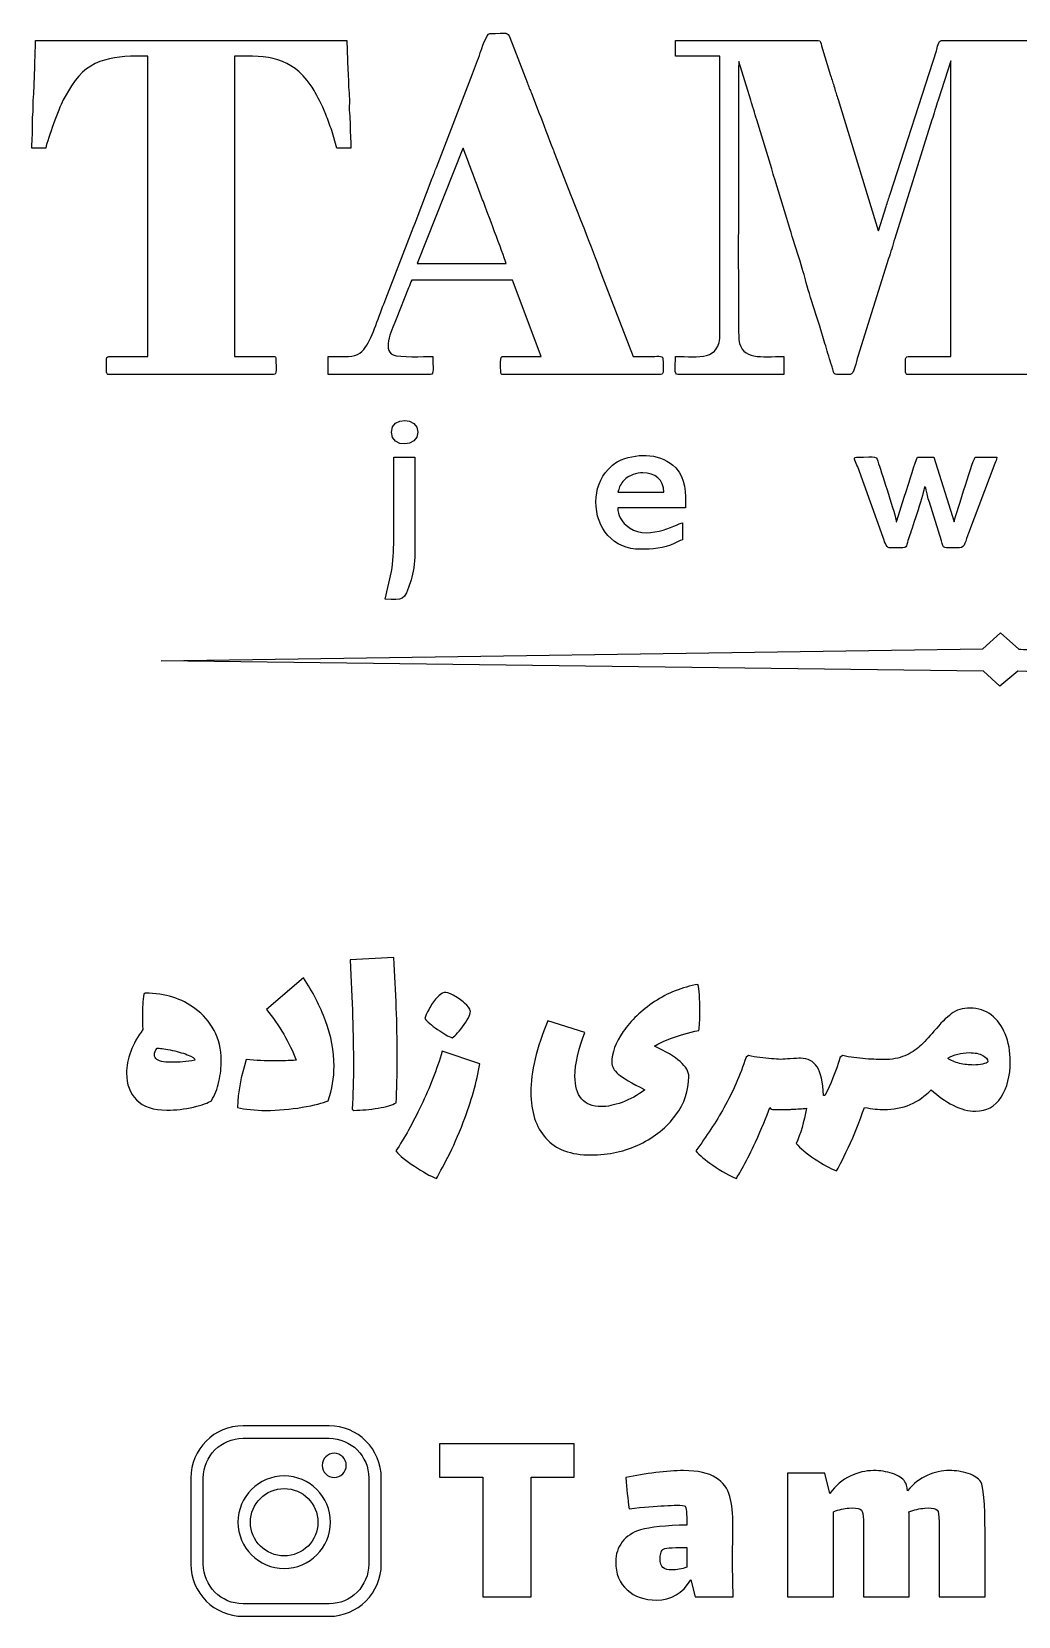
# Model space of a CAD drawing. Header units: millimetres. Extents: x -57 to 58, y -40 to 40.
# Drawn here: x -56.01 to -31.95, y -39.43 to -0.79 of the extents above; entities that cross this region are included whole.
import ezdxf

# ---------------------------------------------------------------- set-up
doc = ezdxf.new("R2010")
doc.units = ezdxf.units.MM
doc.header["$MEASUREMENT"] = 0
doc.layers.add('Layer 1', color=7, linetype='Continuous')

msp = doc.modelspace()

# ---------------------------------------------------------------- linework, layer by layer
at = {"layer": 'Layer 1', "color": 250}
for points, knots in [([(-56.0108, -3.6281), (-56.0108, -3.6281), (-55.6682, -3.6281), (-55.6682, -3.6281), (-55.6098, -3.3777), (-55.3605, -2.6887), (-55.2433, -2.4543), (-55.2433, -2.4543), (-55.0392, -2.1065), (-55.0392, -2.1065), (-54.5923, -1.4018), (-53.9628, -1.3823), (-53.1749, -1.3823), (-53.1749, -1.3823), (-53.1749, -8.7098), (-53.1749, -8.7098), (-53.1749, -8.7098), (-54.1266, -8.7098), (-54.1266, -8.7098), (-54.219, -8.7098), (-54.1837, -8.8483), (-54.1837, -9.0905), (-54.1837, -9.1343), (-54.1704, -9.1476), (-54.1266, -9.1476), (-54.1266, -9.1476), (-50.1107, -9.1476), (-50.1107, -9.1476), (-50.0183, -9.1476), (-50.0536, -9.0091), (-50.0536, -8.7669), (-50.0536, -8.7231), (-50.0669, -8.7098), (-50.1107, -8.7098), (-50.1107, -8.7098), (-51.0623, -8.7098), (-51.0623, -8.7098), (-51.0623, -8.7098), (-51.0623, -1.3823), (-51.0623, -1.3823), (-50.2247, -1.3823), (-49.7068, -1.3859), (-49.1972, -2.1056), (-49.1589, -2.1597), (-49.1294, -2.2034), (-49.0956, -2.2704), (-48.9772, -2.5051), (-48.9566, -2.5077), (-48.8355, -2.8098), (-48.7848, -2.9364), (-48.7424, -3.063), (-48.6911, -3.1982), (-48.6911, -3.1982), (-48.5691, -3.6281), (-48.5691, -3.6281), (-48.5691, -3.6281), (-48.2265, -3.6281), (-48.2265, -3.6281), (-48.2265, -3.3982), (-48.2466, -3.2357), (-48.2454, -3), (-48.2447, -2.8665), (-48.2639, -2.8099), (-48.2653, -2.6963), (-48.2667, -2.5851), (-48.2585, -2.4625), (-48.2645, -2.3529), (-48.27, -2.2505), (-48.284, -2.1791), (-48.2836, -2.0485), (-48.2832, -1.9139), (-48.2929, -1.8302), (-48.3016, -1.7239), (-48.3016, -1.7239), (-48.3217, -1.0017), (-48.3217, -1.0017), (-48.3217, -1.0017), (-55.9156, -1.0017), (-55.9156, -1.0017), (-55.9156, -1.2401), (-55.9361, -1.4301), (-55.9345, -1.6489), (-55.9345, -1.6489), (-55.9617, -2.3069), (-55.9617, -2.3069), (-55.9777, -2.4128), (-55.9731, -2.5243), (-55.9727, -2.6385), (-55.9721, -2.7768), (-55.9911, -2.8455), (-55.9925, -2.9613), (-55.9939, -3.0746), (-55.9877, -3.1924), (-55.9911, -3.3052), (-55.9944, -3.4144), (-56.0108, -3.492), (-56.0108, -3.6281)], [0, 0, 0, 0, 0.03125, 0.03125, 0.03125, 0.0625, 0.0625, 0.0625, 0.09375, 0.09375, 0.09375, 0.125, 0.125, 0.125, 0.15625, 0.15625, 0.15625, 0.1875, 0.1875, 0.1875, 0.21875, 0.21875, 0.21875, 0.25, 0.25, 0.25, 0.28125, 0.28125, 0.28125, 0.3125, 0.3125, 0.3125, 0.34375, 0.34375, 0.34375, 0.375, 0.375, 0.375, 0.40625, 0.40625, 0.40625, 0.4375, 0.4375, 0.4375, 0.46875, 0.46875, 0.46875, 0.5, 0.5, 0.5, 0.53125, 0.53125, 0.53125, 0.5625, 0.5625, 0.5625, 0.59375, 0.59375, 0.59375, 0.625, 0.625, 0.625, 0.65625, 0.65625, 0.65625, 0.6875, 0.6875, 0.6875, 0.71875, 0.71875, 0.71875, 0.75, 0.75, 0.75, 0.78125, 0.78125, 0.78125, 0.8125, 0.8125, 0.8125, 0.84375, 0.84375, 0.84375, 0.875, 0.875, 0.875, 0.90625, 0.90625, 0.90625, 0.9375, 0.9375, 0.9375, 0.96875, 0.96875, 0.96875, 1, 1, 1, 1]), ([(-48.2836, -8.7098), (-48.2836, -8.7098), (-48.7784, -8.7098), (-48.7784, -8.7098), (-48.7784, -8.7098), (-48.7784, -9.1476), (-48.7784, -9.1476), (-48.7784, -9.1476), (-46.2852, -9.1476), (-46.2852, -9.1476), (-46.1885, -9.1476), (-46.2281, -8.9727), (-46.2281, -8.7098), (-46.4524, -8.7098), (-47.0348, -8.7385), (-47.1964, -8.6694), (-47.4802, -8.5483), (-47.19, -7.9823), (-47.1201, -7.7988), (-47.1201, -7.7988), (-46.8179, -7.0352), (-46.8179, -7.0352), (-46.7917, -6.9687), (-46.7746, -6.9062), (-46.742, -6.8446), (-46.742, -6.8446), (-44.2868, -6.8446), (-44.2868, -6.8446), (-44.2868, -6.8446), (-43.5826, -8.7098), (-43.5826, -8.7098), (-43.5826, -8.7098), (-44.3631, -8.7097), (-44.3631, -8.7097), (-44.6122, -8.7073), (-44.5723, -8.6477), (-44.5723, -9.0905), (-44.5723, -9.1343), (-44.559, -9.1476), (-44.5152, -9.1476), (-44.5152, -9.1476), (-40.6706, -9.1476), (-40.6706, -9.1476), (-40.5782, -9.1476), (-40.6135, -9.0091), (-40.6135, -8.7669), (-40.6135, -8.6761), (-40.7678, -8.7098), (-40.9371, -8.7098), (-41.0703, -8.7098), (-41.2035, -8.7098), (-41.3368, -8.7098), (-41.3368, -8.7098), (-42.1055, -6.7379), (-42.1055, -6.7379), (-42.2681, -6.2658), (-42.6768, -5.2415), (-42.8705, -4.7623), (-42.8705, -4.7623), (-43.2509, -3.7723), (-43.2509, -3.7723), (-43.2705, -3.721), (-43.2784, -3.6905), (-43.2974, -3.6475), (-43.4051, -3.4042), (-43.5331, -3.0044), (-43.6332, -2.7843), (-43.6332, -2.7843), (-43.8226, -2.2884), (-43.8226, -2.2884), (-43.8437, -2.2271), (-43.8509, -2.2217), (-43.8736, -2.1682), (-43.8928, -2.1234), (-43.901, -2.0898), (-43.9177, -2.041), (-43.9177, -2.041), (-44.3502, -0.9319), (-44.3502, -0.9319), (-44.3995, -0.7887), (-44.4052, -0.8304), (-44.8387, -0.8304), (-44.9138, -0.8304), (-45.0422, -1.2273), (-45.0695, -1.3038), (-45.1303, -1.4738), (-45.195, -1.6399), (-45.2631, -1.8144), (-45.2631, -1.8144), (-46.1394, -4.0975), (-46.1394, -4.0975), (-46.1807, -4.1887), (-46.1992, -4.2667), (-46.2407, -4.3578), (-46.2407, -4.3578), (-46.6348, -5.3912), (-46.6348, -5.3912), (-46.6666, -5.4861), (-46.6966, -5.5442), (-46.7301, -5.6385), (-46.7301, -5.6385), (-47.3697, -7.3017), (-47.3697, -7.3017), (-47.5135, -7.6268), (-47.6559, -8.1283), (-47.8374, -8.4328), (-47.9291, -8.5868), (-48.0484, -8.7098), (-48.2836, -8.7098)], [0, 0, 0, 0, 0.0277778, 0.0277778, 0.0277778, 0.0555556, 0.0555556, 0.0555556, 0.0833333, 0.0833333, 0.0833333, 0.1111111, 0.1111111, 0.1111111, 0.1388889, 0.1388889, 0.1388889, 0.1666667, 0.1666667, 0.1666667, 0.1944444, 0.1944444, 0.1944444, 0.2222222, 0.2222222, 0.2222222, 0.25, 0.25, 0.25, 0.2777778, 0.2777778, 0.2777778, 0.3055556, 0.3055556, 0.3055556, 0.3333333, 0.3333333, 0.3333333, 0.3611111, 0.3611111, 0.3611111, 0.3888889, 0.3888889, 0.3888889, 0.4166667, 0.4166667, 0.4166667, 0.4444444, 0.4444444, 0.4444444, 0.4722222, 0.4722222, 0.4722222, 0.5, 0.5, 0.5, 0.5277778, 0.5277778, 0.5277778, 0.5555556, 0.5555556, 0.5555556, 0.5833333, 0.5833333, 0.5833333, 0.6111111, 0.6111111, 0.6111111, 0.6388889, 0.6388889, 0.6388889, 0.6666667, 0.6666667, 0.6666667, 0.6944444, 0.6944444, 0.6944444, 0.7222222, 0.7222222, 0.7222222, 0.75, 0.75, 0.75, 0.7777778, 0.7777778, 0.7777778, 0.8055556, 0.8055556, 0.8055556, 0.8333333, 0.8333333, 0.8333333, 0.8611111, 0.8611111, 0.8611111, 0.8888889, 0.8888889, 0.8888889, 0.9166667, 0.9166667, 0.9166667, 0.9444444, 0.9444444, 0.9444444, 0.9722222, 0.9722222, 0.9722222, 1, 1, 1, 1]), ([(-40.309, -1.3823), (-40.309, -1.3823), (-39.2241, -1.3823), (-39.2241, -1.3823), (-39.2241, -1.3823), (-39.2241, -8.1579), (-39.2241, -8.1579), (-39.2241, -8.8202), (-39.7327, -8.7098), (-40.309, -8.7098), (-40.309, -8.9727), (-40.3486, -9.1476), (-40.2519, -9.1476), (-40.2519, -9.1476), (-37.6635, -9.1476), (-37.6635, -9.1476), (-37.6635, -9.1476), (-37.6635, -8.7098), (-37.6635, -8.7098), (-38.2199, -8.7098), (-38.6911, -8.804), (-38.7631, -8.3058), (-38.7889, -8.1271), (-38.7674, -1.8567), (-38.7674, -1.5156), (-38.7674, -1.5156), (-38.4739, -2.4592), (-38.4739, -2.4592), (-38.4484, -2.5483), (-38.4268, -2.6007), (-38.4016, -2.6914), (-38.3794, -2.7713), (-38.3546, -2.8535), (-38.3244, -2.9378), (-38.3244, -2.9378), (-37.9603, -4.1343), (-37.9603, -4.1343), (-37.937, -4.229), (-37.9184, -4.2988), (-37.8863, -4.3838), (-37.8863, -4.3838), (-37.5943, -5.3479), (-37.5943, -5.3479), (-37.4844, -5.7199), (-37.2325, -6.4698), (-37.1574, -6.7762), (-37.0776, -7.1017), (-36.8262, -7.8217), (-36.716, -8.2191), (-36.691, -8.3095), (-36.6713, -8.3632), (-36.6427, -8.4503), (-36.613, -8.5405), (-36.6014, -8.6126), (-36.5717, -8.7029), (-36.5431, -8.79), (-36.5234, -8.8437), (-36.4984, -8.934), (-36.4883, -8.9707), (-36.478, -9.011), (-36.4658, -9.0537), (-36.4286, -9.1832), (-36.4263, -9.1476), (-36.0458, -9.1476), (-35.961, -9.1476), (-35.899, -8.8294), (-35.858, -8.7073), (-35.858, -8.7073), (-35.1091, -6.3158), (-35.1091, -6.3158), (-35.0887, -6.2419), (-35.061, -6.1651), (-35.0345, -6.0859), (-35.0089, -6.0097), (-34.9859, -5.9182), (-34.961, -5.8358), (-34.961, -5.8358), (-34.053, -2.9373), (-34.053, -2.9373), (-34.0209, -2.8566), (-34.0046, -2.796), (-33.9795, -2.7063), (-33.9508, -2.604), (-33.9314, -2.5602), (-33.9017, -2.4606), (-33.9017, -2.4606), (-33.5906, -1.4965), (-33.5906, -1.4965), (-33.5906, -1.4965), (-33.5906, -8.7098), (-33.5906, -8.7098), (-33.5906, -8.7098), (-34.6374, -8.7098), (-34.6374, -8.7098), (-34.7297, -8.7098), (-34.6944, -8.8483), (-34.6944, -9.0905), (-34.6944, -9.1343), (-34.6812, -9.1476), (-34.6374, -9.1476), (-34.6374, -9.1476), (-30.6025, -9.1476), (-30.6025, -9.1476), (-30.5101, -9.1476), (-30.5454, -9.0091), (-30.5454, -8.7669), (-30.5454, -8.7231), (-30.5586, -8.7098), (-30.6025, -8.7098), (-30.6025, -8.7098), (-31.5731, -8.7098), (-31.5731, -8.7098), (-31.5731, -8.7098), (-31.5731, -1.3823), (-31.5731, -1.3823), (-31.5731, -1.3823), (-30.5263, -1.3823), (-30.5263, -1.3823), (-30.5263, -1.3823), (-30.5263, -1.0017), (-30.5263, -1.0017), (-30.5263, -1.0017), (-33.8189, -1.0017), (-33.8189, -1.0017), (-33.8988, -1.0017), (-33.918, -1.176), (-33.9448, -1.2565), (-33.9448, -1.2565), (-35.0725, -4.7536), (-35.0725, -4.7536), (-35.1076, -4.8581), (-35.1413, -4.9497), (-35.1701, -5.0557), (-35.1701, -5.0557), (-35.3606, -5.6456), (-35.3606, -5.6456), (-35.3632, -5.6418), (-35.3666, -5.6308), (-35.3676, -5.6336), (-35.3676, -5.6336), (-36.3434, -2.4413), (-36.3434, -2.4413), (-36.3755, -2.3325), (-36.4055, -2.2671), (-36.4341, -2.1513), (-36.4629, -2.0348), (-36.492, -1.9648), (-36.524, -1.8606), (-36.524, -1.8606), (-36.7473, -1.1323), (-36.7473, -1.1323), (-36.767, -1.0654), (-36.7581, -1.0017), (-36.8261, -1.0017), (-36.8261, -1.0017), (-40.309, -1.0017), (-40.309, -1.0017), (-40.309, -1.0017), (-40.309, -1.3823), (-40.309, -1.3823)], [0, 0, 0, 0, 0.0188679, 0.0188679, 0.0188679, 0.0377358, 0.0377358, 0.0377358, 0.0566038, 0.0566038, 0.0566038, 0.0754717, 0.0754717, 0.0754717, 0.0943396, 0.0943396, 0.0943396, 0.1132075, 0.1132075, 0.1132075, 0.1320755, 0.1320755, 0.1320755, 0.1509434, 0.1509434, 0.1509434, 0.1698113, 0.1698113, 0.1698113, 0.1886792, 0.1886792, 0.1886792, 0.2075472, 0.2075472, 0.2075472, 0.2264151, 0.2264151, 0.2264151, 0.245283, 0.245283, 0.245283, 0.2641509, 0.2641509, 0.2641509, 0.2830189, 0.2830189, 0.2830189, 0.3018868, 0.3018868, 0.3018868, 0.3207547, 0.3207547, 0.3207547, 0.3396226, 0.3396226, 0.3396226, 0.3584906, 0.3584906, 0.3584906, 0.3773585, 0.3773585, 0.3773585, 0.3962264, 0.3962264, 0.3962264, 0.4150943, 0.4150943, 0.4150943, 0.4339623, 0.4339623, 0.4339623, 0.4528302, 0.4528302, 0.4528302, 0.4716981, 0.4716981, 0.4716981, 0.490566, 0.490566, 0.490566, 0.509434, 0.509434, 0.509434, 0.5283019, 0.5283019, 0.5283019, 0.5471698, 0.5471698, 0.5471698, 0.5660377, 0.5660377, 0.5660377, 0.5849057, 0.5849057, 0.5849057, 0.6037736, 0.6037736, 0.6037736, 0.6226415, 0.6226415, 0.6226415, 0.6415094, 0.6415094, 0.6415094, 0.6603774, 0.6603774, 0.6603774, 0.6792453, 0.6792453, 0.6792453, 0.6981132, 0.6981132, 0.6981132, 0.7169811, 0.7169811, 0.7169811, 0.7358491, 0.7358491, 0.7358491, 0.754717, 0.754717, 0.754717, 0.7735849, 0.7735849, 0.7735849, 0.7924528, 0.7924528, 0.7924528, 0.8113208, 0.8113208, 0.8113208, 0.8301887, 0.8301887, 0.8301887, 0.8490566, 0.8490566, 0.8490566, 0.8679245, 0.8679245, 0.8679245, 0.8867925, 0.8867925, 0.8867925, 0.9056604, 0.9056604, 0.9056604, 0.9245283, 0.9245283, 0.9245283, 0.9433962, 0.9433962, 0.9433962, 0.9622642, 0.9622642, 0.9622642, 0.9811321, 0.9811321, 0.9811321, 1, 1, 1, 1]), ([(-45.4858, -3.6281), (-45.4858, -3.6281), (-45.3553, -3.9735), (-45.3553, -3.9735), (-45.308, -4.0905), (-45.2727, -4.1996), (-45.2247, -4.3187), (-45.1762, -4.439), (-45.1461, -4.5451), (-45.097, -4.6667), (-45.0707, -4.7317), (-45.0526, -4.7876), (-45.0293, -4.8464), (-45.0052, -4.9069), (-44.9833, -4.9551), (-44.9599, -5.0245), (-44.8867, -5.2422), (-44.446, -6.3617), (-44.4391, -6.445), (-44.4391, -6.445), (-46.6087, -6.445), (-46.6087, -6.445), (-46.6087, -6.445), (-45.4927, -3.6403), (-45.4927, -3.6403), (-45.4913, -3.6377), (-45.4885, -3.632), (-45.4858, -3.6281)], [0, 0, 0, 0, 0.1111111, 0.1111111, 0.1111111, 0.2222222, 0.2222222, 0.2222222, 0.3333333, 0.3333333, 0.3333333, 0.4444444, 0.4444444, 0.4444444, 0.5555556, 0.5555556, 0.5555556, 0.6666667, 0.6666667, 0.6666667, 0.7777778, 0.7777778, 0.7777778, 0.8888889, 0.8888889, 0.8888889, 1, 1, 1, 1]), ([(-47.2368, -10.5559), (-47.2368, -10.9546), (-46.5897, -10.9238), (-46.5897, -10.5559), (-46.5897, -10.1818), (-47.2368, -10.1662), (-47.2368, -10.5559)], [0, 0, 0, 0, 0.5, 0.5, 0.5, 1, 1, 1, 1]), ([(-47.1797, -13.1824), (-47.1797, -13.4419), (-47.1959, -13.7343), (-47.2311, -13.9495), (-47.2311, -13.9495), (-47.3891, -14.6289), (-47.3891, -14.6289), (-46.9473, -14.6289), (-46.9348, -14.7253), (-46.7585, -14.1556), (-46.709, -13.9957), (-46.6658, -13.7376), (-46.6658, -13.525), (-46.6658, -13.525), (-46.6658, -11.165), (-46.6658, -11.165), (-46.6658, -11.165), (-47.1797, -11.165), (-47.1797, -11.165), (-47.1797, -11.165), (-47.1797, -13.1824), (-47.1797, -13.1824)], [0, 0, 0, 0, 0.1428571, 0.1428571, 0.1428571, 0.2857143, 0.2857143, 0.2857143, 0.4285714, 0.4285714, 0.4285714, 0.5714286, 0.5714286, 0.5714286, 0.7142857, 0.7142857, 0.7142857, 0.8571429, 0.8571429, 0.8571429, 1, 1, 1, 1]), ([(-42.2503, -12.2498), (-42.2503, -12.9093), (-41.8251, -13.4108), (-41.1655, -13.4108), (-40.8802, -13.4108), (-40.5871, -13.3893), (-40.3377, -13.268), (-40.2704, -13.2353), (-40.2144, -13.2003), (-40.1377, -13.1824), (-40.1377, -13.1824), (-40.1377, -12.7637), (-40.1377, -12.7637), (-40.2916, -12.7996), (-41.0481, -13.2566), (-41.5228, -12.8166), (-41.616, -12.7302), (-41.7174, -12.5747), (-41.7174, -12.4021), (-41.7174, -12.4021), (-40.0616, -12.4021), (-40.0616, -12.4021), (-40.0616, -12.0409), (-40.0545, -11.684), (-40.3038, -11.4262), (-40.6469, -11.0715), (-41.193, -11.0503), (-41.6307, -11.2327), (-41.7862, -11.2975), (-41.8426, -11.3578), (-41.9506, -11.4647), (-42.1451, -11.6571), (-42.2503, -11.9684), (-42.2503, -12.2498)], [0, 0, 0, 0, 0.0909091, 0.0909091, 0.0909091, 0.1818182, 0.1818182, 0.1818182, 0.2727273, 0.2727273, 0.2727273, 0.3636364, 0.3636364, 0.3636364, 0.4545455, 0.4545455, 0.4545455, 0.5454545, 0.5454545, 0.5454545, 0.6363636, 0.6363636, 0.6363636, 0.7272727, 0.7272727, 0.7272727, 0.8181818, 0.8181818, 0.8181818, 0.9090909, 0.9090909, 0.9090909, 1, 1, 1, 1]), ([(-35.0941, -13.3728), (-34.6305, -13.3728), (-34.7003, -13.4013), (-34.6535, -13.2424), (-34.6361, -13.183), (-34.6152, -13.1253), (-34.5921, -13.0564), (-34.5329, -12.8801), (-34.2377, -12.0089), (-34.2377, -11.8882), (-34.1704, -11.9375), (-34.222, -11.8723), (-34.1944, -11.9591), (-34.1699, -12.0361), (-34.1572, -12.1532), (-34.1157, -12.2611), (-34.1157, -12.2611), (-33.8214, -13.2039), (-33.8214, -13.2039), (-33.759, -13.4122), (-33.8196, -13.3728), (-33.3812, -13.3728), (-33.2416, -13.3728), (-33.2381, -13.2024), (-33.164, -13.019), (-33.164, -13.019), (-32.5222, -11.3198), (-32.5222, -11.3198), (-32.499, -11.2599), (-32.4741, -11.2423), (-32.4676, -11.165), (-32.4676, -11.165), (-33.0006, -11.165), (-33.0006, -11.165), (-33.0807, -11.3165), (-33.5002, -12.6838), (-33.5144, -12.7447), (-33.5144, -12.7447), (-34.0093, -11.165), (-34.0093, -11.165), (-34.0093, -11.165), (-34.409, -11.165), (-34.409, -11.165), (-34.4648, -11.2813), (-34.6126, -11.786), (-34.6682, -11.9525), (-34.6916, -12.0224), (-34.7119, -12.0793), (-34.7284, -12.1398), (-34.7284, -12.1398), (-34.912, -12.7174), (-34.912, -12.7174), (-34.9134, -12.7213), (-34.9162, -12.7281), (-34.9173, -12.7312), (-34.9184, -12.7342), (-34.9202, -12.7406), (-34.9228, -12.7447), (-34.9384, -12.558), (-35.2708, -11.6022), (-35.3535, -11.3292), (-35.4199, -11.1102), (-35.366, -11.165), (-35.8935, -11.165), (-35.997, -11.165), (-35.9095, -11.2872), (-35.8633, -11.4012), (-35.8633, -11.4012), (-35.2437, -13.1226), (-35.2437, -13.1226), (-35.2212, -13.1831), (-35.1706, -13.3728), (-35.0941, -13.3728)], [0, 0, 0, 0, 0.0416667, 0.0416667, 0.0416667, 0.0833333, 0.0833333, 0.0833333, 0.125, 0.125, 0.125, 0.1666667, 0.1666667, 0.1666667, 0.2083333, 0.2083333, 0.2083333, 0.25, 0.25, 0.25, 0.2916667, 0.2916667, 0.2916667, 0.3333333, 0.3333333, 0.3333333, 0.375, 0.375, 0.375, 0.4166667, 0.4166667, 0.4166667, 0.4583333, 0.4583333, 0.4583333, 0.5, 0.5, 0.5, 0.5416667, 0.5416667, 0.5416667, 0.5833333, 0.5833333, 0.5833333, 0.625, 0.625, 0.625, 0.6666667, 0.6666667, 0.6666667, 0.7083333, 0.7083333, 0.7083333, 0.75, 0.75, 0.75, 0.7916667, 0.7916667, 0.7916667, 0.8333333, 0.8333333, 0.8333333, 0.875, 0.875, 0.875, 0.9166667, 0.9166667, 0.9166667, 0.9583333, 0.9583333, 0.9583333, 1, 1, 1, 1]), ([(-41.1084, -11.5456), (-40.8009, -11.5456), (-40.5945, -11.7096), (-40.5945, -12.0214), (-40.5945, -12.0214), (-41.7174, -12.0214), (-41.7174, -12.0214), (-41.6983, -11.9816), (-41.7018, -11.9662), (-41.6847, -11.9209), (-41.6542, -11.84), (-41.5872, -11.7363), (-41.5222, -11.6837), (-41.4388, -11.6163), (-41.2532, -11.5456), (-41.1084, -11.5456)], [0, 0, 0, 0, 0.2, 0.2, 0.2, 0.4, 0.4, 0.4, 0.6, 0.6, 0.6, 0.8, 0.8, 0.8, 1, 1, 1, 1]), ([(-27.482, -14.1013), (-27.482, -14.1013), (-29.2917, -15.847), (-29.2917, -15.847), (-29.2917, -15.847), (-30.0421, -15.8274), (-30.0421, -15.8274), (-30.246, -15.6195), (-30.0421, -15.8274), (-30.6621, -15.1999), (-30.8681, -15.3762), (-31.1744, -15.6607), (-31.3605, -15.85), (-31.4864, -15.8491), (-31.8293, -15.8659), (-31.9353, -15.8441), (-31.9353, -15.8441), (-32.3845, -15.4473), (-32.3845, -15.4473), (-32.3845, -15.4473), (-32.8119, -15.8374), (-32.8119, -15.8374), (-32.8119, -15.8374), (-52.8539, -16.1325), (-52.8539, -16.1325), (-52.8539, -16.1325), (-32.7937, -16.3799), (-32.7937, -16.3799), (-32.7937, -16.3799), (-32.4015, -16.7525), (-32.4015, -16.7525), (-32.4015, -16.7525), (-31.9573, -16.3793), (-31.9573, -16.3793), (-31.9573, -16.3793), (-31.3338, -16.4047), (-31.3338, -16.4047), (-31.2345, -16.4664), (-30.6825, -17.0042), (-30.6811, -17.0079), (-30.6811, -17.0079), (-30.034, -16.3799), (-30.034, -16.3799), (-30.034, -16.3799), (-29.2727, -16.4179), (-29.2727, -16.4179), (-29.2727, -16.4179), (-27.482, -18.1621), (-27.482, -18.1621), (-27.482, -18.1621), (-25.6912, -16.4179), (-25.6912, -16.4179), (-25.6912, -16.4179), (-24.93, -16.3799), (-24.93, -16.3799), (-24.93, -16.3799), (-24.2828, -17.0079), (-24.2828, -17.0079), (-24.2815, -17.0042), (-23.7294, -16.4664), (-23.6301, -16.4047), (-23.6301, -16.4047), (-23.0066, -16.3793), (-23.0066, -16.3793), (-23.0066, -16.3793), (-22.5624, -16.7525), (-22.5624, -16.7525), (-22.5624, -16.7525), (-22.1702, -16.3799), (-22.1702, -16.3799), (-22.1702, -16.3799), (-2.1101, -16.1325), (-2.1101, -16.1325), (-2.1101, -16.1325), (-22.1521, -15.8374), (-22.1521, -15.8374), (-22.1521, -15.8374), (-22.5795, -15.4473), (-22.5795, -15.4473), (-22.5795, -15.4473), (-23.0287, -15.8441), (-23.0287, -15.8441), (-23.1346, -15.8659), (-23.4776, -15.8491), (-23.6035, -15.85), (-23.7896, -15.6607), (-24.0958, -15.3762), (-24.3019, -15.1999), (-24.9219, -15.8274), (-24.7179, -15.6195), (-24.9219, -15.8274), (-24.9219, -15.8274), (-25.6722, -15.847), (-25.6722, -15.847), (-25.6722, -15.847), (-27.482, -14.1013), (-27.482, -14.1013)], [0, 0, 0, 0, 0.03125, 0.03125, 0.03125, 0.0625, 0.0625, 0.0625, 0.09375, 0.09375, 0.09375, 0.125, 0.125, 0.125, 0.15625, 0.15625, 0.15625, 0.1875, 0.1875, 0.1875, 0.21875, 0.21875, 0.21875, 0.25, 0.25, 0.25, 0.28125, 0.28125, 0.28125, 0.3125, 0.3125, 0.3125, 0.34375, 0.34375, 0.34375, 0.375, 0.375, 0.375, 0.40625, 0.40625, 0.40625, 0.4375, 0.4375, 0.4375, 0.46875, 0.46875, 0.46875, 0.5, 0.5, 0.5, 0.53125, 0.53125, 0.53125, 0.5625, 0.5625, 0.5625, 0.59375, 0.59375, 0.59375, 0.625, 0.625, 0.625, 0.65625, 0.65625, 0.65625, 0.6875, 0.6875, 0.6875, 0.71875, 0.71875, 0.71875, 0.75, 0.75, 0.75, 0.78125, 0.78125, 0.78125, 0.8125, 0.8125, 0.8125, 0.84375, 0.84375, 0.84375, 0.875, 0.875, 0.875, 0.90625, 0.90625, 0.90625, 0.9375, 0.9375, 0.9375, 0.96875, 0.96875, 0.96875, 1, 1, 1, 1]), ([(-48.1964, -27.0618), (-48.1746, -26.7124), (-48.1637, -26.35), (-48.1637, -25.9745), (-48.1637, -25.2715), (-48.1899, -24.4223), (-48.2423, -23.4268), (-48.2423, -23.4268), (-47.1812, -23.3678), (-47.1812, -23.3678), (-47.1244, -24.2062), (-47.0961, -25.0008), (-47.0961, -25.7518), (-47.0961, -26.2278), (-47.1048, -26.6142), (-47.1223, -26.9111), (-47.214, -26.9635), (-47.3603, -27.0061), (-47.5611, -27.0388), (-47.7619, -27.0716), (-47.9606, -27.0901), (-48.1571, -27.0945), (-48.1571, -27.0945), (-48.1964, -27.0618), (-48.1964, -27.0618)], [0, 0, 0, 0, 0.125, 0.125, 0.125, 0.25, 0.25, 0.25, 0.375, 0.375, 0.375, 0.5, 0.5, 0.5, 0.625, 0.625, 0.625, 0.75, 0.75, 0.75, 0.875, 0.875, 0.875, 1, 1, 1, 1]), ([(-49.3819, -23.8655), (-49.1592, -24.1974), (-48.9791, -24.5467), (-48.8415, -24.9135), (-48.704, -25.2803), (-48.6352, -25.647), (-48.6352, -26.0138), (-48.6352, -26.302), (-48.6833, -26.5836), (-48.7793, -26.8587), (-48.9059, -26.9155), (-49.1166, -26.9689), (-49.4114, -27.0192), (-49.7061, -27.0694), (-49.9997, -27.0945), (-50.2923, -27.0945), (-50.5673, -27.0945), (-50.8009, -27.0705), (-50.9931, -27.0224), (-50.9799, -26.6426), (-50.9079, -26.254), (-50.7769, -25.8566), (-50.5368, -25.8785), (-50.3097, -25.8893), (-50.0958, -25.8893), (-49.908, -25.8893), (-49.729, -25.8828), (-49.5587, -25.8697), (-49.7246, -25.4374), (-49.967, -25.0248), (-50.2857, -24.6319), (-50.2857, -24.6319), (-49.3819, -23.8655), (-49.3819, -23.8655)], [0, 0, 0, 0, 0.0909091, 0.0909091, 0.0909091, 0.1818182, 0.1818182, 0.1818182, 0.2727273, 0.2727273, 0.2727273, 0.3636364, 0.3636364, 0.3636364, 0.4545455, 0.4545455, 0.4545455, 0.5454545, 0.5454545, 0.5454545, 0.6363636, 0.6363636, 0.6363636, 0.7272727, 0.7272727, 0.7272727, 0.8181818, 0.8181818, 0.8181818, 0.9090909, 0.9090909, 0.9090909, 1, 1, 1, 1]), ([(-52.0279, -24.6122), (-51.8314, -24.7563), (-51.6753, -24.9342), (-51.5596, -25.146), (-51.4439, -25.3578), (-51.386, -25.6012), (-51.386, -25.8763), (-51.386, -26.0422), (-51.4057, -26.2147), (-51.445, -26.3937), (-51.4843, -26.5727), (-51.5454, -26.7277), (-51.6284, -26.8587), (-51.7026, -26.9111), (-51.8478, -26.9624), (-52.0639, -27.0126), (-52.28, -27.0628), (-52.4973, -27.0879), (-52.7156, -27.0879), (-53.0431, -27.0879), (-53.2887, -27.0049), (-53.4524, -26.839), (-53.6162, -26.6731), (-53.698, -26.457), (-53.698, -26.1906), (-53.698, -26.0204), (-53.6631, -25.8424), (-53.5932, -25.6569), (-53.5234, -25.4713), (-53.4251, -25.2933), (-53.2985, -25.1231), (-53.3072, -24.9834), (-53.3116, -24.872), (-53.3116, -24.789), (-53.3116, -24.5969), (-53.2985, -24.4201), (-53.2723, -24.2586), (-53.2723, -24.2586), (-53.2395, -24.2324), (-53.2395, -24.2324), (-52.7505, -24.2411), (-52.3466, -24.3677), (-52.0279, -24.6122)], [0, 0, 0, 0, 0.0714286, 0.0714286, 0.0714286, 0.1428571, 0.1428571, 0.1428571, 0.2142857, 0.2142857, 0.2142857, 0.2857143, 0.2857143, 0.2857143, 0.3571429, 0.3571429, 0.3571429, 0.4285714, 0.4285714, 0.4285714, 0.5, 0.5, 0.5, 0.5714286, 0.5714286, 0.5714286, 0.6428571, 0.6428571, 0.6428571, 0.7142857, 0.7142857, 0.7142857, 0.7857143, 0.7857143, 0.7857143, 0.8571429, 0.8571429, 0.8571429, 0.9285714, 0.9285714, 0.9285714, 1, 1, 1, 1]), ([(-45.7534, -25.3261), (-45.8451, -25.2912), (-45.9652, -25.2224), (-46.1136, -25.1198), (-46.2621, -25.0172), (-46.3647, -24.9288), (-46.4215, -24.8546), (-46.4084, -24.7978), (-46.3746, -24.7203), (-46.3199, -24.6221), (-46.2654, -24.5238), (-46.2032, -24.4343), (-46.1333, -24.3535), (-46.0634, -24.2727), (-46.0023, -24.228), (-45.9499, -24.2192), (-45.9019, -24.2105), (-45.8287, -24.2324), (-45.7305, -24.2848), (-45.6323, -24.3372), (-45.5405, -24.4015), (-45.4554, -24.4779), (-45.3703, -24.5544), (-45.3233, -24.6144), (-45.3146, -24.6581), (-45.2971, -24.7236), (-45.3463, -24.8382), (-45.4619, -25.0019), (-45.5777, -25.1657), (-45.6748, -25.2737), (-45.7534, -25.3261)], [0, 0, 0, 0, 0.1, 0.1, 0.1, 0.2, 0.2, 0.2, 0.3, 0.3, 0.3, 0.4, 0.4, 0.4, 0.5, 0.5, 0.5, 0.6, 0.6, 0.6, 0.7, 0.7, 0.7, 0.8, 0.8, 0.8, 0.9, 0.9, 0.9, 1, 1, 1, 1]), ([(-39.7606, -24.0227), (-39.73, -24.145), (-39.7148, -24.3633), (-39.7148, -24.6777), (-39.7148, -24.896), (-39.7235, -25.051), (-39.741, -25.1427), (-40.2649, -25.265), (-40.6251, -25.3938), (-40.8216, -25.5292), (-40.2627, -25.7824), (-39.9833, -26.0291), (-39.9833, -26.2692), (-39.9833, -26.6054), (-40.0902, -26.9198), (-40.3042, -27.2123), (-40.5182, -27.5049), (-40.8074, -27.7396), (-41.172, -27.9165), (-41.5366, -28.0933), (-41.935, -28.1817), (-42.3673, -28.1817), (-42.8607, -28.1817), (-43.2286, -28.0453), (-43.4709, -27.7724), (-43.7132, -27.4995), (-43.8344, -27.1272), (-43.8344, -26.6557), (-43.8344, -26.1491), (-43.6968, -25.5663), (-43.4217, -24.907), (-43.4217, -24.907), (-42.518, -25.1951), (-42.518, -25.1951), (-42.6795, -25.6056), (-42.7603, -25.9614), (-42.7603, -26.2627), (-42.7603, -26.4985), (-42.7079, -26.6808), (-42.6031, -26.8096), (-42.4983, -26.9384), (-42.3367, -27.0028), (-42.1184, -27.0028), (-41.9743, -27.0028), (-41.8051, -26.9679), (-41.6108, -26.898), (-41.4165, -26.8282), (-41.232, -26.7255), (-41.0574, -26.5902), (-41.3805, -26.4286), (-41.5955, -26.302), (-41.7025, -26.2103), (-41.8095, -26.1186), (-41.863, -26.0226), (-41.863, -25.9221), (-41.863, -25.6951), (-41.7691, -25.4451), (-41.5814, -25.1722), (-41.3936, -24.8993), (-41.1392, -24.6559), (-40.8183, -24.4419), (-40.4974, -24.228), (-40.1448, -24.0882), (-39.7606, -24.0227)], [0, 0, 0, 0, 0.047619, 0.047619, 0.047619, 0.0952381, 0.0952381, 0.0952381, 0.1428571, 0.1428571, 0.1428571, 0.1904762, 0.1904762, 0.1904762, 0.2380952, 0.2380952, 0.2380952, 0.2857143, 0.2857143, 0.2857143, 0.3333333, 0.3333333, 0.3333333, 0.3809524, 0.3809524, 0.3809524, 0.4285714, 0.4285714, 0.4285714, 0.4761905, 0.4761905, 0.4761905, 0.5238095, 0.5238095, 0.5238095, 0.5714286, 0.5714286, 0.5714286, 0.6190476, 0.6190476, 0.6190476, 0.6666667, 0.6666667, 0.6666667, 0.7142857, 0.7142857, 0.7142857, 0.7619048, 0.7619048, 0.7619048, 0.8095238, 0.8095238, 0.8095238, 0.8571429, 0.8571429, 0.8571429, 0.9047619, 0.9047619, 0.9047619, 0.952381, 0.952381, 0.952381, 1, 1, 1, 1]), ([(-33.1193, -24.5991), (-32.9272, -24.5991), (-32.7569, -24.6548), (-32.6085, -24.7661), (-32.46, -24.8774), (-32.3454, -25.0325), (-32.2646, -25.2311), (-32.1839, -25.4298), (-32.1434, -25.6557), (-32.1434, -25.909), (-32.1434, -26.254), (-32.2177, -26.5411), (-32.3661, -26.7703), (-32.5146, -26.9995), (-32.722, -27.1141), (-32.9884, -27.1141), (-33.163, -27.1141), (-33.3453, -27.0661), (-33.5352, -26.97), (-33.7252, -26.874), (-33.9053, -26.7474), (-34.0756, -26.5902), (-34.2196, -26.7474), (-34.3889, -26.8674), (-34.5831, -26.9504), (-34.7775, -27.0334), (-34.9925, -27.0748), (-35.2283, -27.0748), (-35.3462, -27.0748), (-35.5034, -27.0574), (-35.6999, -27.0224), (-35.8134, -27.3543), (-35.9455, -27.6829), (-36.0961, -28.0081), (-36.2468, -28.3334), (-36.3417, -28.5201), (-36.381, -28.5681), (-36.5339, -28.5114), (-36.7118, -28.4142), (-36.9148, -28.2767), (-37.1178, -28.1391), (-37.2674, -28.0136), (-37.3635, -27.9001), (-37.2587, -27.6643), (-37.1757, -27.3783), (-37.1146, -27.0421), (-37.2128, -27.0537), (-37.3348, -27.0623), (-37.4804, -27.0678), (-37.4929, -27.0725), (-37.5063, -27.0748), (-37.5207, -27.0748), (-37.5494, -27.0748), (-37.5807, -27.0738), (-37.6146, -27.0717), (-37.7064, -27.0738), (-37.8061, -27.0748), (-37.9136, -27.0748), (-37.9512, -27.0748), (-37.9822, -27.0587), (-38.0068, -27.0264), (-38.0897, -27.2528), (-38.2071, -27.5331), (-38.359, -27.8673), (-38.4594, -28.0856), (-38.5566, -28.2811), (-38.6504, -28.4535), (-38.7443, -28.626), (-38.8022, -28.7253), (-38.824, -28.7515), (-38.9856, -28.6948), (-39.1777, -28.5878), (-39.4004, -28.4306), (-39.5837, -28.304), (-39.7213, -28.1882), (-39.813, -28.0835), (-39.551, -27.7254), (-39.3218, -27.3739), (-39.1253, -27.029), (-38.907, -26.6404), (-38.7279, -26.23), (-38.5882, -25.7977), (-38.5882, -25.7977), (-38.5293, -25.7584), (-38.5293, -25.7584), (-38.3459, -25.7977), (-38.157, -25.8239), (-37.9628, -25.837), (-37.881, -25.8425), (-37.8075, -25.8469), (-37.7424, -25.8501), (-37.6796, -25.8469), (-37.6013, -25.8425), (-37.5075, -25.837), (-37.394, -25.8282), (-37.3111, -25.8239), (-37.2587, -25.8239), (-37.0797, -25.8239), (-36.9454, -25.8927), (-36.8559, -26.0302), (-36.7664, -26.1677), (-36.7129, -26.4002), (-36.6954, -26.7277), (-36.6954, -26.7277), (-36.6627, -26.7277), (-36.6627, -26.7277), (-36.5273, -26.4657), (-36.4029, -26.1557), (-36.2893, -25.7977), (-36.2893, -25.7977), (-36.2304, -25.7584), (-36.2304, -25.7584), (-36.0514, -25.7977), (-35.8647, -25.8239), (-35.6704, -25.837), (-35.4761, -25.8501), (-35.3287, -25.8566), (-35.2283, -25.8566), (-35.0318, -25.8566), (-34.8604, -25.825), (-34.7142, -25.7617), (-34.5679, -25.6983), (-34.4456, -25.6208), (-34.3474, -25.5292), (-34.2492, -25.4374), (-34.1345, -25.3152), (-34.0035, -25.1624), (-33.8463, -24.9746), (-33.7055, -24.8338), (-33.5811, -24.7399), (-33.4566, -24.6461), (-33.3027, -24.5991), (-33.1193, -24.5991)], [0, 0, 0, 0, 0.0227273, 0.0227273, 0.0227273, 0.0454545, 0.0454545, 0.0454545, 0.0681818, 0.0681818, 0.0681818, 0.0909091, 0.0909091, 0.0909091, 0.1136364, 0.1136364, 0.1136364, 0.1363636, 0.1363636, 0.1363636, 0.1590909, 0.1590909, 0.1590909, 0.1818182, 0.1818182, 0.1818182, 0.2045455, 0.2045455, 0.2045455, 0.2272727, 0.2272727, 0.2272727, 0.25, 0.25, 0.25, 0.2727273, 0.2727273, 0.2727273, 0.2954545, 0.2954545, 0.2954545, 0.3181818, 0.3181818, 0.3181818, 0.3409091, 0.3409091, 0.3409091, 0.3636364, 0.3636364, 0.3636364, 0.3863636, 0.3863636, 0.3863636, 0.4090909, 0.4090909, 0.4090909, 0.4318182, 0.4318182, 0.4318182, 0.4545455, 0.4545455, 0.4545455, 0.4772727, 0.4772727, 0.4772727, 0.5, 0.5, 0.5, 0.5227273, 0.5227273, 0.5227273, 0.5454545, 0.5454545, 0.5454545, 0.5681818, 0.5681818, 0.5681818, 0.5909091, 0.5909091, 0.5909091, 0.6136364, 0.6136364, 0.6136364, 0.6363636, 0.6363636, 0.6363636, 0.6590909, 0.6590909, 0.6590909, 0.6818182, 0.6818182, 0.6818182, 0.7045455, 0.7045455, 0.7045455, 0.7272727, 0.7272727, 0.7272727, 0.75, 0.75, 0.75, 0.7727273, 0.7727273, 0.7727273, 0.7954545, 0.7954545, 0.7954545, 0.8181818, 0.8181818, 0.8181818, 0.8409091, 0.8409091, 0.8409091, 0.8636364, 0.8636364, 0.8636364, 0.8863636, 0.8863636, 0.8863636, 0.9090909, 0.9090909, 0.9090909, 0.9318182, 0.9318182, 0.9318182, 0.9545455, 0.9545455, 0.9545455, 0.9772727, 0.9772727, 0.9772727, 1, 1, 1, 1]), ([(-52.7942, -25.909), (-52.7156, -25.9178), (-52.6501, -25.9221), (-52.5977, -25.9221), (-52.4187, -25.9221), (-52.2287, -25.9046), (-52.0279, -25.8697), (-52.0279, -25.8261), (-52.0901, -25.7813), (-52.2146, -25.7355), (-52.339, -25.6896), (-52.4787, -25.6514), (-52.6337, -25.6208), (-52.7887, -25.5903), (-52.8946, -25.575), (-52.9514, -25.575), (-52.995, -25.6318), (-53.0169, -25.6864), (-53.0169, -25.7387), (-53.0169, -25.8348), (-52.9426, -25.8916), (-52.7942, -25.909)], [0, 0, 0, 0, 0.1428571, 0.1428571, 0.1428571, 0.2857143, 0.2857143, 0.2857143, 0.4285714, 0.4285714, 0.4285714, 0.5714286, 0.5714286, 0.5714286, 0.7142857, 0.7142857, 0.7142857, 0.8571429, 0.8571429, 0.8571429, 1, 1, 1, 1]), ([(-46.1398, -28.7515), (-46.2926, -28.6948), (-46.4717, -28.5965), (-46.6769, -28.4568), (-46.8865, -28.3214), (-47.0371, -28.197), (-47.1288, -28.0835), (-46.9193, -27.7734), (-46.714, -27.4045), (-46.5132, -26.9766), (-46.3036, -26.54), (-46.1311, -26.099), (-45.9958, -25.6536), (-45.9958, -25.6536), (-45.0788, -25.9614), (-45.0788, -25.9614), (-45.153, -26.3937), (-45.2884, -26.8674), (-45.4849, -27.3827), (-45.6071, -27.7014), (-45.7327, -27.9863), (-45.8615, -28.2374), (-45.9903, -28.4885), (-46.0831, -28.6598), (-46.1398, -28.7515)], [0, 0, 0, 0, 0.125, 0.125, 0.125, 0.25, 0.25, 0.25, 0.375, 0.375, 0.375, 0.5, 0.5, 0.5, 0.625, 0.625, 0.625, 0.75, 0.75, 0.75, 0.875, 0.875, 0.875, 1, 1, 1, 1]), ([(-33.0408, -25.9876), (-32.9622, -25.9876), (-32.8879, -25.98), (-32.818, -25.9647), (-32.7482, -25.9494), (-32.7045, -25.9308), (-32.6871, -25.909), (-32.6915, -25.8479), (-32.734, -25.7955), (-32.8148, -25.7518), (-32.8955, -25.7081), (-33.0058, -25.6864), (-33.1455, -25.6864), (-33.342, -25.6864), (-33.5167, -25.7322), (-33.6695, -25.8239), (-33.5909, -25.8806), (-33.4949, -25.9221), (-33.3813, -25.9483), (-33.2678, -25.9745), (-33.1543, -25.9876), (-33.0408, -25.9876)], [0, 0, 0, 0, 0.1428571, 0.1428571, 0.1428571, 0.2857143, 0.2857143, 0.2857143, 0.4285714, 0.4285714, 0.4285714, 0.5714286, 0.5714286, 0.5714286, 0.7142857, 0.7142857, 0.7142857, 0.8571429, 0.8571429, 0.8571429, 1, 1, 1, 1]), ([(-48.7589, -39.4319), (-48.7589, -39.4319), (-50.8563, -39.4319), (-50.8563, -39.4319), (-51.2083, -39.4319), (-51.5273, -39.2892), (-51.7579, -39.0586), (-51.9886, -38.8277), (-52.1314, -38.5089), (-52.1314, -38.1567), (-52.1314, -38.1567), (-52.1314, -36.0591), (-52.1314, -36.0591), (-52.1314, -35.7079), (-51.9886, -35.3891), (-51.7576, -35.1582), (-51.5273, -34.9271), (-51.2083, -34.7844), (-50.8563, -34.7844), (-50.8563, -34.7844), (-48.7589, -34.7844), (-48.7589, -34.7844), (-48.4069, -34.7844), (-48.0881, -34.9271), (-47.8574, -35.1577), (-47.6268, -35.3891), (-47.4839, -35.7079), (-47.4839, -36.0591), (-47.4839, -36.0591), (-47.4839, -38.1567), (-47.4839, -38.1567), (-47.4839, -38.5089), (-47.6266, -38.8277), (-47.8574, -39.0586), (-48.0888, -39.2891), (-48.4076, -39.4319), (-48.7589, -39.4319)], [0, 0, 0, 0, 0.0833333, 0.0833333, 0.0833333, 0.1666667, 0.1666667, 0.1666667, 0.25, 0.25, 0.25, 0.3333333, 0.3333333, 0.3333333, 0.4166667, 0.4166667, 0.4166667, 0.5, 0.5, 0.5, 0.5833333, 0.5833333, 0.5833333, 0.6666667, 0.6666667, 0.6666667, 0.75, 0.75, 0.75, 0.8333333, 0.8333333, 0.8333333, 0.9166667, 0.9166667, 0.9166667, 1, 1, 1, 1]), ([(-50.8563, -39.1269), (-50.8563, -39.1269), (-48.7589, -39.1269), (-48.7589, -39.1269), (-48.4906, -39.1269), (-48.2479, -39.0184), (-48.0729, -38.8434), (-47.8974, -38.6674), (-47.7888, -38.4247), (-47.7888, -38.1567), (-47.7888, -38.1567), (-47.7888, -36.0591), (-47.7888, -36.0591), (-47.7888, -35.7909), (-47.8974, -35.5482), (-48.0724, -35.3734), (-48.2484, -35.1979), (-48.4909, -35.0894), (-48.7589, -35.0894), (-48.7589, -35.0894), (-50.8563, -35.0894), (-50.8563, -35.0894), (-51.1241, -35.0894), (-51.3669, -35.1979), (-51.5423, -35.3734), (-51.7179, -35.5482), (-51.8266, -35.7909), (-51.8266, -36.0591), (-51.8266, -36.0591), (-51.8266, -38.1567), (-51.8266, -38.1567), (-51.8266, -38.4247), (-51.7178, -38.6674), (-51.5423, -38.8429), (-51.3669, -39.0182), (-51.1243, -39.1269), (-50.8563, -39.1269)], [0, 0, 0, 0, 0.0833333, 0.0833333, 0.0833333, 0.1666667, 0.1666667, 0.1666667, 0.25, 0.25, 0.25, 0.3333333, 0.3333333, 0.3333333, 0.4166667, 0.4166667, 0.4166667, 0.5, 0.5, 0.5, 0.5833333, 0.5833333, 0.5833333, 0.6666667, 0.6666667, 0.6666667, 0.75, 0.75, 0.75, 0.8333333, 0.8333333, 0.8333333, 0.9166667, 0.9166667, 0.9166667, 1, 1, 1, 1]), ([(-48.3381, -35.7512), (-48.3381, -35.9134), (-48.4696, -36.0447), (-48.6316, -36.0447), (-48.7941, -36.0447), (-48.9254, -35.9134), (-48.9254, -35.7512), (-48.9254, -35.5891), (-48.7941, -35.4572), (-48.6316, -35.4572), (-48.4696, -35.4572), (-48.3381, -35.5891), (-48.3381, -35.7512)], [0, 0, 0, 0, 0.25, 0.25, 0.25, 0.5, 0.5, 0.5, 0.75, 0.75, 0.75, 1, 1, 1, 1]), ([(-43.8313, -38.9564), (-43.8313, -38.9564), (-45.0101, -38.9564), (-45.0101, -38.9564), (-45.0101, -38.9564), (-45.0101, -36.0419), (-45.0101, -36.0419), (-45.0101, -36.0419), (-46.0646, -36.0419), (-46.0646, -36.0419), (-46.0646, -36.0419), (-46.0646, -35.2232), (-46.0646, -35.2232), (-46.0646, -35.2232), (-42.7768, -35.2232), (-42.7768, -35.2232), (-42.7768, -35.2232), (-42.7768, -36.0419), (-42.7768, -36.0419), (-42.7768, -36.0419), (-43.8313, -36.0419), (-43.8313, -36.0419), (-43.8313, -36.0419), (-43.8313, -38.9564), (-43.8313, -38.9564)], [0, 0, 0, 0, 0.125, 0.125, 0.125, 0.25, 0.25, 0.25, 0.375, 0.375, 0.375, 0.5, 0.5, 0.5, 0.625, 0.625, 0.625, 0.75, 0.75, 0.75, 0.875, 0.875, 0.875, 1, 1, 1, 1]), ([(-39.8279, -38.9564), (-39.8279, -38.9564), (-39.9328, -38.5439), (-39.9328, -38.5439), (-40.1336, -38.8712), (-40.4131, -39.0351), (-40.7711, -39.0351), (-41.0636, -39.0351), (-41.3028, -38.9532), (-41.4883, -38.7894), (-41.6739, -38.6257), (-41.7666, -38.3954), (-41.7666, -38.0984), (-41.7666, -37.9151), (-41.7131, -37.7547), (-41.6063, -37.6171), (-41.4993, -37.4796), (-41.3518, -37.3824), (-41.1641, -37.3256), (-40.9196, -37.2557), (-40.5419, -37.2164), (-40.0309, -37.2077), (-40.0309, -36.9196), (-40.0441, -36.7667), (-40.0703, -36.7492), (-40.0921, -36.7319), (-40.1619, -36.7231), (-40.2799, -36.7231), (-40.3541, -36.7231), (-40.4568, -36.7274), (-40.5878, -36.7362), (-40.7973, -36.7449), (-41.0811, -36.7689), (-41.4391, -36.8082), (-41.4741, -36.5724), (-41.5003, -36.3192), (-41.5178, -36.0484), (-41.2864, -36.0004), (-41.0439, -35.9601), (-40.7908, -35.9274), (-40.5376, -35.8946), (-40.3104, -35.8782), (-40.1096, -35.8782), (-39.7603, -35.8782), (-39.4983, -35.9361), (-39.3236, -36.0517), (-39.1489, -36.1674), (-39.0354, -36.3192), (-38.9831, -36.5069), (-38.9306, -36.6947), (-38.9066, -36.9327), (-38.9111, -37.2209), (-38.9111, -37.2209), (-38.9176, -38.1836), (-38.9176, -38.1836), (-38.9176, -38.1836), (-38.8979, -38.9564), (-38.8979, -38.9564), (-38.8979, -38.9564), (-39.8279, -38.9564), (-39.8279, -38.9564)], [0, 0, 0, 0, 0.05, 0.05, 0.05, 0.1, 0.1, 0.1, 0.15, 0.15, 0.15, 0.2, 0.2, 0.2, 0.25, 0.25, 0.25, 0.3, 0.3, 0.3, 0.35, 0.35, 0.35, 0.4, 0.4, 0.4, 0.45, 0.45, 0.45, 0.5, 0.5, 0.5, 0.55, 0.55, 0.55, 0.6, 0.6, 0.6, 0.65, 0.65, 0.65, 0.7, 0.7, 0.7, 0.75, 0.75, 0.75, 0.8, 0.8, 0.8, 0.85, 0.85, 0.85, 0.9, 0.9, 0.9, 0.95, 0.95, 0.95, 1, 1, 1, 1]), ([(-32.8643, -36.1532), (-32.7944, -36.2581), (-32.7594, -36.6641), (-32.7594, -37.3714), (-32.7594, -37.3714), (-32.7594, -38.9564), (-32.7594, -38.9564), (-32.7594, -38.9564), (-33.8794, -38.9564), (-33.8794, -38.9564), (-33.8794, -38.9564), (-33.8794, -37.4829), (-33.8794, -37.4829), (-33.8794, -37.4829), (-33.8794, -37.1291), (-33.8794, -37.1291), (-33.8794, -36.9676), (-33.8948, -36.8716), (-33.9253, -36.8411), (-33.9603, -36.8061), (-34.0344, -36.7886), (-34.1481, -36.7886), (-34.1481, -36.7886), (-34.2266, -36.7951), (-34.2266, -36.7951), (-34.3619, -36.8039), (-34.4908, -36.8344), (-34.6131, -36.8869), (-34.6086, -36.9786), (-34.6064, -37.1401), (-34.6064, -37.3714), (-34.6064, -37.3714), (-34.6064, -38.9564), (-34.6064, -38.9564), (-34.6064, -38.9564), (-35.7264, -38.9564), (-35.7264, -38.9564), (-35.7264, -38.9564), (-35.7264, -37.4829), (-35.7264, -37.4829), (-35.7264, -37.4829), (-35.7264, -37.0899), (-35.7264, -37.0899), (-35.7264, -36.9546), (-35.7418, -36.8716), (-35.7723, -36.8411), (-35.8073, -36.8061), (-35.8814, -36.7886), (-35.9949, -36.7886), (-35.9949, -36.7886), (-36.0736, -36.7951), (-36.0736, -36.7951), (-36.1958, -36.7996), (-36.3224, -36.8279), (-36.4534, -36.8802), (-36.4534, -36.8802), (-36.4534, -38.9564), (-36.4534, -38.9564), (-36.4534, -38.9564), (-37.5734, -38.9564), (-37.5734, -38.9564), (-37.5734, -38.9564), (-37.5734, -35.9437), (-37.5734, -35.9437), (-37.5734, -35.9437), (-36.6631, -35.9437), (-36.6631, -35.9437), (-36.6631, -35.9437), (-36.5451, -36.4349), (-36.5451, -36.4349), (-36.4011, -36.2427), (-36.2351, -36.1019), (-36.0474, -36.0124), (-35.8596, -35.9229), (-35.6698, -35.8782), (-35.4776, -35.8782), (-35.3161, -35.8782), (-35.1621, -35.9022), (-35.0158, -35.9502), (-34.8696, -35.9982), (-34.7679, -36.0659), (-34.7113, -36.1532), (-34.6851, -36.1926), (-34.6633, -36.2646), (-34.6458, -36.3694), (-34.5061, -36.1991), (-34.3466, -36.0747), (-34.1676, -35.9961), (-33.9886, -35.9176), (-33.8096, -35.8782), (-33.6306, -35.8782), (-33.4691, -35.8782), (-33.3151, -35.9022), (-33.1688, -35.9502), (-33.0226, -35.9982), (-32.9211, -36.0659), (-32.8643, -36.1532)], [0, 0, 0, 0, 0.03125, 0.03125, 0.03125, 0.0625, 0.0625, 0.0625, 0.09375, 0.09375, 0.09375, 0.125, 0.125, 0.125, 0.15625, 0.15625, 0.15625, 0.1875, 0.1875, 0.1875, 0.21875, 0.21875, 0.21875, 0.25, 0.25, 0.25, 0.28125, 0.28125, 0.28125, 0.3125, 0.3125, 0.3125, 0.34375, 0.34375, 0.34375, 0.375, 0.375, 0.375, 0.40625, 0.40625, 0.40625, 0.4375, 0.4375, 0.4375, 0.46875, 0.46875, 0.46875, 0.5, 0.5, 0.5, 0.53125, 0.53125, 0.53125, 0.5625, 0.5625, 0.5625, 0.59375, 0.59375, 0.59375, 0.625, 0.625, 0.625, 0.65625, 0.65625, 0.65625, 0.6875, 0.6875, 0.6875, 0.71875, 0.71875, 0.71875, 0.75, 0.75, 0.75, 0.78125, 0.78125, 0.78125, 0.8125, 0.8125, 0.8125, 0.84375, 0.84375, 0.84375, 0.875, 0.875, 0.875, 0.90625, 0.90625, 0.90625, 0.9375, 0.9375, 0.9375, 0.96875, 0.96875, 0.96875, 1, 1, 1, 1]), ([(-48.7244, -37.1377), (-48.7244, -37.4489), (-48.8508, -37.7309), (-49.0548, -37.9349), (-49.2589, -38.1389), (-49.5406, -38.2652), (-49.8519, -38.2652), (-50.1631, -38.2652), (-50.4451, -38.1391), (-50.6491, -37.9349), (-50.8531, -37.7311), (-50.9793, -37.4489), (-50.9793, -37.1377), (-50.9793, -36.8269), (-50.8529, -36.5449), (-50.6491, -36.3409), (-50.4449, -36.1364), (-50.1631, -36.0101), (-49.8519, -36.0101), (-49.5414, -36.0101), (-49.2596, -36.1364), (-49.0553, -36.3407), (-48.8508, -36.5446), (-48.7244, -36.8266), (-48.7244, -37.1377)], [0, 0, 0, 0, 0.125, 0.125, 0.125, 0.25, 0.25, 0.25, 0.375, 0.375, 0.375, 0.5, 0.5, 0.5, 0.625, 0.625, 0.625, 0.75, 0.75, 0.75, 0.875, 0.875, 0.875, 1, 1, 1, 1]), ([(-49.2704, -37.7192), (-49.1216, -37.5706), (-49.0296, -37.3649), (-49.0296, -37.1377), (-49.0296, -36.9107), (-49.1216, -36.7049), (-49.2704, -36.5561), (-49.4189, -36.4071), (-49.6244, -36.3151), (-49.8519, -36.3151), (-50.0789, -36.3151), (-50.2846, -36.4072), (-50.4336, -36.5559), (-50.5823, -36.7044), (-50.6744, -36.9104), (-50.6744, -37.1377), (-50.6744, -37.3649), (-50.5823, -37.5706), (-50.4336, -37.7194), (-50.2848, -37.8682), (-50.0789, -37.9601), (-49.8519, -37.9601), (-49.6248, -37.9601), (-49.4191, -37.8681), (-49.2704, -37.7192)], [0, 0, 0, 0, 0.125, 0.125, 0.125, 0.25, 0.25, 0.25, 0.375, 0.375, 0.375, 0.5, 0.5, 0.5, 0.625, 0.625, 0.625, 0.75, 0.75, 0.75, 0.875, 0.875, 0.875, 1, 1, 1, 1]), ([(-40.3913, -38.3016), (-40.2778, -38.3016), (-40.1576, -38.2797), (-40.0309, -38.2361), (-40.0309, -38.2361), (-40.0309, -37.7514), (-40.0309, -37.7514), (-40.0309, -37.7514), (-40.0834, -37.7514), (-40.0834, -37.7514), (-40.4066, -37.7514), (-40.5856, -37.7689), (-40.6204, -37.8037), (-40.6423, -37.8256), (-40.6586, -37.8584), (-40.6696, -37.9019), (-40.6804, -37.9457), (-40.6859, -37.9872), (-40.6859, -38.0264), (-40.6859, -38.1312), (-40.6619, -38.2032), (-40.6139, -38.2426), (-40.5659, -38.2819), (-40.4918, -38.3016), (-40.3913, -38.3016)], [0, 0, 0, 0, 0.125, 0.125, 0.125, 0.25, 0.25, 0.25, 0.375, 0.375, 0.375, 0.5, 0.5, 0.5, 0.625, 0.625, 0.625, 0.75, 0.75, 0.75, 0.875, 0.875, 0.875, 1, 1, 1, 1])]:
    msp.add_open_spline(points, degree=3, knots=knots, dxfattribs=at)

doc.saveas('drawing.dxf')
